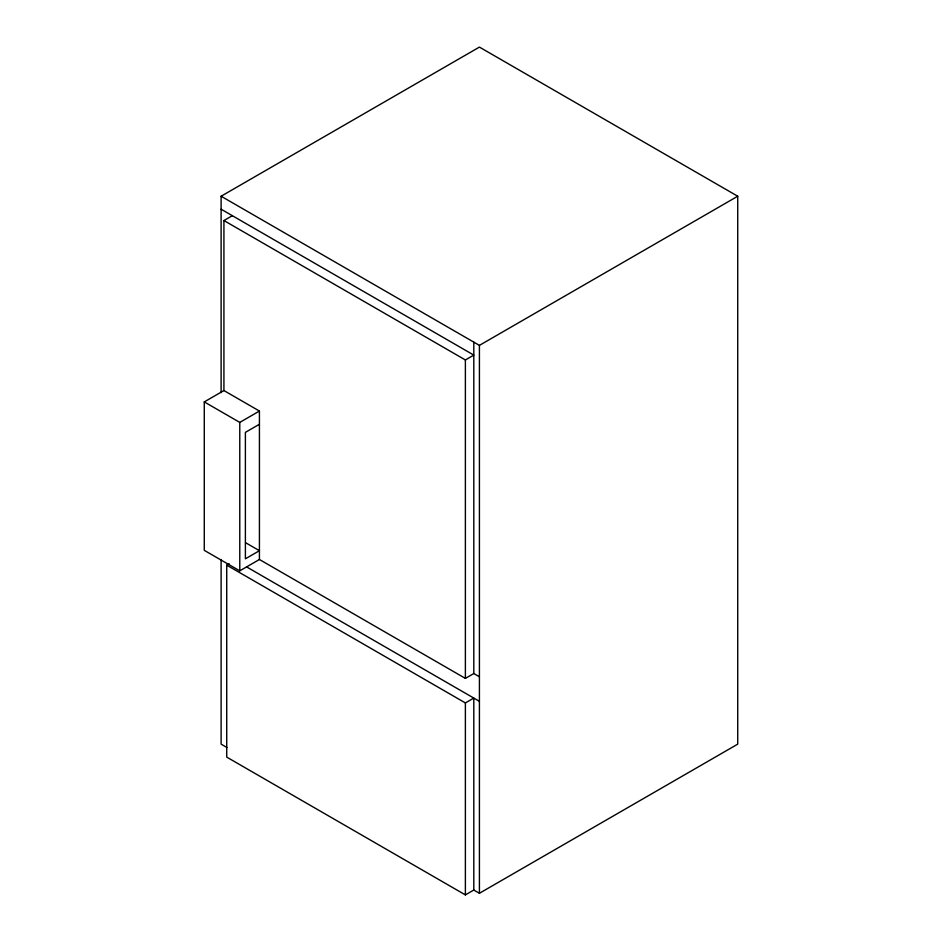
<?xml version="1.0" encoding="UTF-8"?>
<svg xmlns="http://www.w3.org/2000/svg" width="942" height="942" viewBox="0 0 942 942"><rect width="100%" height="100%" fill="white"/><g stroke="black" fill="none" stroke-linecap="round" stroke-linejoin="round"><path stroke-width="1.41" d="M221.111 392.637L221.111 196.23L479.419 47.1L737.727 196.23L737.727 744.145L479.419 893.275L473.802 890.037L465.383 894.9L226.728 757.109L226.728 565.153L229.141 563.763M479.419 676.768L473.802 673.53L465.383 678.393L259.427 559.489L259.427 411.053L223.925 390.553L223.925 220.546L232.344 215.683M259.427 559.489L239.774 570.84L204.273 550.34L204.273 401.904L223.925 390.553M204.273 401.904L239.774 422.405L259.427 411.053M259.427 424.265L245.391 432.366L245.391 558.806L259.427 550.705L245.485 542.651M221.111 196.23L479.419 345.373L737.727 196.23M223.925 220.546L465.383 359.962L473.802 355.099L221.111 209.206M226.728 565.153L465.383 702.932L473.802 698.069L473.802 890.037M246.58 566.884L479.419 701.319M226.963 747.524L221.111 744.145L221.111 559.513M479.419 345.373L479.419 893.275M473.802 342.123L473.802 673.53M465.383 359.962L465.383 678.393M465.383 702.932L465.383 894.9M239.774 422.405L239.774 570.84"/></g></svg>
